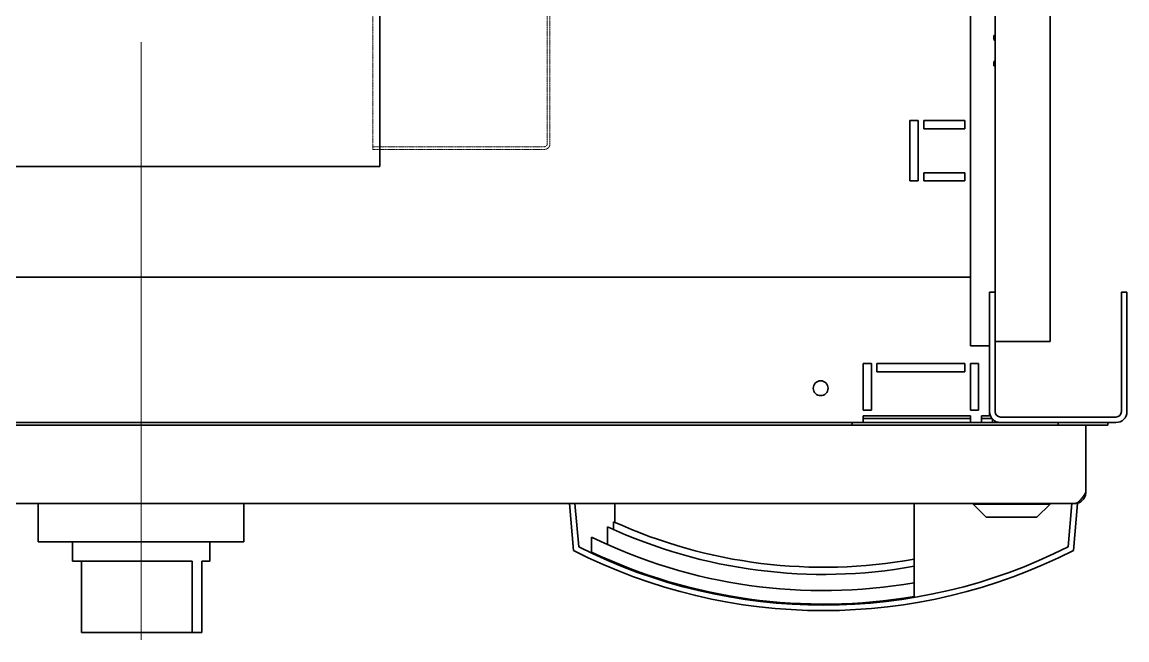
# Model space of a CAD drawing. Header units: millimetres. Extents: x -116965 to 323937, y 291661 to 566926.
# Drawn here: x -19309.6 to -18907.3, y 302289.1 to 302514.2 of the extents above; entities that cross this region are included whole.
import ezdxf

# ---------------------------------------------------------------- set-up
doc = ezdxf.new("R2010")
doc.units = ezdxf.units.MM
doc.linetypes.add('DASHED', pattern=[0.75, 0.5, -0.25])
for name, color, linetype, lineweight in [('Centerline(Schneider)', 7, 'Continuous', 18), ('Hidden Edges(Schneider)', 7, 'DASHED', 18), ('Sketch Geometry(Schneider)', 7, 'Continuous', 35), ('Visible Edges(Schneider)', 7, 'Continuous', 35)]:
    doc.layers.add(name, color=color, linetype=linetype, lineweight=lineweight)

msp = doc.modelspace()

# ---------------------------------------------------------------- linework, layer by layer
at = {"layer": 'Centerline(Schneider)', "linetype": 'Continuous'}
msp.add_line((-19266.298825, 302506.829725), (-19266.298825, 302289.127404), dxfattribs=at)
at = {"layer": 'Hidden Edges(Schneider)', "ltscale": 0.138233}
msp.add_line((-19181.876161, 302548.815878), (-19181.876161, 302469.815878), dxfattribs=at)
at = {"layer": 'Hidden Edges(Schneider)', "ltscale": 0.135608}
for p, q in [((-19118.376161, 302547.315878), (-19118.376161, 302469.815878)), ((-19117.376161, 302469.815878), (-19117.376161, 302547.315878))]:
    msp.add_line(p, q, dxfattribs=at)
at = {"layer": 'Hidden Edges(Schneider)', "ltscale": 0.012885}
msp.add_line((-19181.876161, 302467.815878), (-19181.876161, 302469.815878), dxfattribs=at)
at = {"layer": 'Hidden Edges(Schneider)', "ltscale": 0.131234}
for p, q in [((-19119.376161, 302468.815878), (-19181.876161, 302468.815878)), ((-19181.876161, 302467.815878), (-19119.376161, 302467.815878))]:
    msp.add_line(p, q, dxfattribs=at)
at = {"layer": 'Hidden Edges(Schneider)', "ltscale": 0.006393}
msp.add_arc((-19119.376161, 302469.815878), 1, 270, 0, dxfattribs=at)
at = {"layer": 'Hidden Edges(Schneider)', "ltscale": 0.012885}
msp.add_arc((-19119.376161, 302469.815878), 2, 270, 0, dxfattribs=at)
at = {"layer": 'Sketch Geometry(Schneider)'}
for p, q in [((-19179.376148, 302549.851319), (-19179.376148, 302461.644408)), ((-19179.376148, 302461.644408), (-19336.397195, 302461.644408))]:
    msp.add_line(p, q, dxfattribs=at)
at = {"layer": 'Visible Edges(Schneider)'}
for p, q in [((-18935.298825, 302397.815878), (-18935.298825, 302738.815878)), ((-18955.298825, 302415.815878), (-18955.298825, 302720.815878)), ((-18964.298825, 302422.315878), (-18964.298825, 302535.815878)), ((-18955.798825, 302509.315878), (-18955.298825, 302509.315878)), ((-18955.798825, 302508.115878), (-18955.798825, 302509.315878)), ((-18955.798825, 302498.315878), (-18955.798825, 302499.515878)), ((-18955.298825, 302498.315878), (-18955.798825, 302498.315878)), ((-18986.298825, 302478.315878), (-18983.298825, 302478.315878)), ((-18986.298825, 302456.315878), (-18986.298825, 302478.315878)), ((-18983.298825, 302478.315878), (-18983.298825, 302456.315878)), ((-18981.298825, 302478.315878), (-18966.298825, 302478.315878)), ((-18981.298825, 302475.315878), (-18981.298825, 302478.315878)), ((-18966.298825, 302475.315878), (-18981.298825, 302475.315878)), ((-18966.298825, 302478.315878), (-18966.298825, 302475.315878)), ((-18981.298825, 302459.315878), (-18966.298825, 302459.315878)), ((-18981.298825, 302456.315878), (-18981.298825, 302459.315878)), ((-18966.298825, 302459.315878), (-18966.298825, 302456.315878)), ((-18983.298825, 302456.315878), (-18986.298825, 302456.315878)), ((-18966.298825, 302456.315878), (-18981.298825, 302456.315878)), ((-18964.298825, 302421.315878), (-19548.298825, 302421.315878)), ((-18964.298825, 302421.315878), (-18964.298825, 302422.315878)), ((-18964.298825, 302421.315878), (-18964.298825, 302418.815878)), ((-18964.298825, 302396.315878), (-18964.298825, 302418.815878)), ((-18957.298825, 302415.815878), (-18955.298825, 302415.815878)), ((-18957.298825, 302372.315878), (-18957.298825, 302415.815878)), ((-18955.298825, 302415.815878), (-18955.298825, 302372.315878)), ((-18909.298825, 302415.815878), (-18907.298825, 302415.815878)), ((-18909.298825, 302372.315878), (-18909.298825, 302415.815878)), ((-18907.298825, 302415.815878), (-18907.298825, 302372.315878)), ((-18959.798825, 302396.315878), (-18964.298825, 302396.315878)), ((-18957.298825, 302396.315878), (-18959.798825, 302396.315878)), ((-18951.298825, 302397.815878), (-18955.298825, 302397.815878)), ((-18935.298825, 302397.815878), (-18951.298825, 302397.815878)), ((-19003.298825, 302389.815878), (-19000.298825, 302389.815878)), ((-19003.298825, 302372.815878), (-19003.298825, 302389.815878)), ((-19000.298825, 302389.815878), (-19000.298825, 302372.815878)), ((-18998.298825, 302386.815878), (-18998.298825, 302389.815878)), ((-18998.298825, 302389.815878), (-18966.298825, 302389.815878)), ((-18966.298825, 302386.815878), (-18998.298825, 302386.815878)), ((-18966.298825, 302389.815878), (-18966.298825, 302386.815878)), ((-18964.298825, 302372.815878), (-18964.298825, 302389.815878)), ((-18964.298825, 302389.815878), (-18961.298825, 302389.815878)), ((-18961.298825, 302389.815878), (-18961.298825, 302372.815878)), ((-18957.298825, 302389.815878), (-18957.349335, 302389.815878)), ((-18957.349335, 302372.815878), (-18957.349335, 302389.815878)), ((-19000.298825, 302372.815878), (-19003.298825, 302372.815878)), ((-18964.298825, 302370.815878), (-19003.298825, 302370.815878)), ((-19003.298825, 302370.815878), (-19003.298825, 302368.315878)), ((-18961.298825, 302372.815878), (-18964.298825, 302372.815878)), ((-18964.298825, 302368.315878), (-18964.298825, 302370.815878)), ((-18959.798825, 302370.815878), (-18960.298825, 302370.815878)), ((-18960.298825, 302370.815878), (-18960.298825, 302368.315878)), ((-18957.298825, 302370.815878), (-18959.798825, 302370.815878)), ((-18957.349335, 302372.815878), (-18957.298825, 302372.815878)), ((-18957.298825, 302370.815878), (-18957.298825, 302372.315878)), ((-18953.298825, 302370.315878), (-18911.298825, 302370.315878)), ((-19515.798825, 302367.315878), (-19007.298825, 302367.315878)), ((-19007.298825, 302368.315878), (-19509.298825, 302368.315878)), ((-19007.298825, 302367.315878), (-19007.298825, 302368.315878)), ((-18953.298825, 302368.315878), (-19007.298825, 302368.315878)), ((-19007.298825, 302367.315878), (-18932.298825, 302367.315878)), ((-19003.298825, 302369.815878), (-18964.298825, 302369.815878)), ((-18960.298825, 302369.815878), (-18956.421324, 302369.815878)), ((-18956.298825, 302369.670127), (-18956.298825, 302368.315878)), ((-18911.298825, 302368.315878), (-18953.298825, 302368.315878)), ((-18914.298825, 302368.315878), (-18932.298825, 302368.315878)), ((-18932.298825, 302367.315878), (-18932.298825, 302368.315878)), ((-18932.298825, 302367.315878), (-18914.298825, 302367.315878)), ((-18922.298825, 302367.315878), (-18922.298825, 302342.815878)), ((-18914.298825, 302367.315878), (-18914.298825, 302368.315878)), ((-18926.298825, 302338.815878), (-19588.298825, 302338.815878)), ((-19303.798825, 302338.815878), (-19303.798825, 302324.815878)), ((-19228.798825, 302338.815878), (-19228.798825, 302324.815878)), ((-19108.80311, 302321.71978), (-19110.298825, 302338.815878)), ((-19108.291185, 302338.815878), (-19106.907529, 302323.00061)), ((-19093.80311, 302338.815878), (-19093.80311, 302332.015666)), ((-18984.79454, 302338.815878), (-18984.79454, 302304.585969)), ((-18963.298825, 302338.615878), (-18963.298825, 302338.815878)), ((-18963.298825, 302338.615878), (-18935.298825, 302338.615878)), ((-18958.498825, 302333.815878), (-18963.298825, 302338.615878)), ((-18940.098825, 302333.815878), (-18935.298825, 302338.615878)), ((-18935.298825, 302338.615878), (-18935.298825, 302338.815878)), ((-18928.690121, 302323.00061), (-18927.306465, 302338.815878)), ((-18925.298825, 302338.815878), (-18926.79454, 302321.71978)), ((-18926.298825, 302338.815878), (-18925.298825, 302338.815878)), ((-19096.443903, 302323.863833), (-19096.443903, 302330.356304)), ((-19094.217158, 302329.340561), (-19094.217158, 302332.203823)), ((-18940.098825, 302333.815878), (-18958.498825, 302333.815878)), ((-19102.264762, 302321.116442), (-19102.264762, 302326.582867)), ((-19303.798825, 302324.815878), (-19228.798825, 302324.815878)), ((-19291.298825, 302324.815878), (-19291.298825, 302317.815878)), ((-19241.298825, 302324.815878), (-19241.298825, 302317.815878)), ((-19247.700288, 302317.815878), (-19291.298825, 302317.815878)), ((-19288.000175, 302317.815878), (-19288.000175, 302291.815878)), ((-19247.700288, 302317.815878), (-19247.700288, 302291.815878)), ((-19244.145396, 302317.815878), (-19244.145396, 302291.815878)), ((-19241.298825, 302317.815878), (-19244.145396, 302317.815878)), ((-19093.80311, 302317.356755), (-19093.80311, 302316.984402)), ((-19288.000175, 302291.815878), (-19282.664458, 302291.815878)), ((-19278.987406, 302291.815878), (-19282.664458, 302291.815878)), ((-19247.700288, 302291.815878), (-19278.987406, 302291.815878)), ((-19244.145396, 302291.815878), (-19247.700288, 302291.815878))]:
    msp.add_line(p, q, dxfattribs=at)
at = {"layer": 'Visible Edges(Schneider)', "flags": 128}
for points in [[(-18922.298824, 302342.815878), (-18922.307417, 302342.553796), (-18922.333147, 302342.292994), (-18922.375919, 302342.034314), (-18922.435524, 302341.779105), (-18922.511513, 302341.528925), (-18922.603552, 302341.28455), (-18922.711317, 302341.046754), (-18922.834474, 302340.816309), (-18922.97269, 302340.593987), (-18923.125374, 302340.380877), (-18923.291313, 302340.178668), (-18923.469831, 302339.988017), (-18923.660328, 302339.809501), (-18923.862173, 302339.643696), (-18924.074775, 302339.491181), (-18924.297382, 302339.352609), (-18924.528372, 302339.229028), (-18924.766781, 302339.120902), (-18925.011846, 302339.028572), (-18925.262758, 302338.952386), (-18925.517952, 302338.892839), (-18925.776254, 302338.85016), (-18926.036817, 302338.824468), (-18926.29883, 302338.815878)], [(-18926.29883, 302338.815878), (-18926.131861, 302338.824472), (-18925.965044, 302338.85019), (-18925.798179, 302338.892934), (-18925.631162, 302338.952578), (-18925.464288, 302339.028763), (-18925.297472, 302339.121174), (-18925.130522, 302339.229524), (-18924.963695, 302339.353187), (-18924.797317, 302339.49131), (-18924.631225, 302339.643357), (-18924.465229, 302339.808793), (-18924.299166, 302339.987082), (-18924.132845, 302340.177688), (-18923.966104, 302340.380075), (-18923.799173, 302340.593147), (-18923.632509, 302340.815393), (-18923.465959, 302341.04606), (-18923.299333, 302341.284402), (-18923.132459, 302341.529672), (-18922.965547, 302341.78052), (-18922.798902, 302342.035399), (-18922.632362, 302342.293473), (-18922.465727, 302342.55391), (-18922.298824, 302342.815878)]]:
    msp.add_lwpolyline(points, dxfattribs=at)
at = {"layer": 'Visible Edges(Schneider)'}
msp.add_circle((-19018.798825, 302380.815878), 2.7, dxfattribs=at)
for centre, radius, start, end in [((-18954.998825, 302508.115878), 0.8, 180, 247.97568716), ((-18954.998825, 302499.515878), 0.8, 112.02431284, 180), ((-18953.298825, 302372.315878), 4, 180, 270), ((-18953.298825, 302372.315878), 2, 180, 270), ((-18911.298825, 302372.315878), 4, 270, 0), ((-18911.298825, 302372.315878), 2, 270, 0), ((-19017.798825, 302499.815878), 186.819687, 245.1042943, 280.17549848), ((-19017.798825, 302499.815878), 184.210647, 245.49062638, 280.32118558), ((-19017.798825, 302499.815878), 192.728229, 244.00679966, 279.86037669), ((-19017.798825, 302499.815878), 198, 243.25349572, 296.74650428), ((-19017.798825, 302499.815878), 200, 242.93368716, 297.06631284), ((-19017.798825, 302499.815878), 197.656224, 244.70128402, 279.61217285)]:
    msp.add_arc(centre, radius, start, end, dxfattribs=at)

doc.saveas('drawing.dxf')
